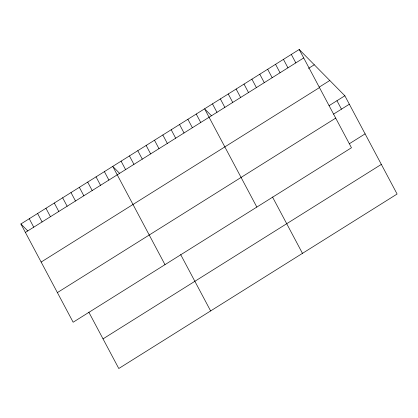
<?xml version="1.0" encoding="UTF-8"?>
<svg xmlns="http://www.w3.org/2000/svg" width="418" height="418" viewBox="0 0 418 418"><rect width="100%" height="100%" fill="white"/><g stroke="black" fill="none" stroke-linecap="round" stroke-linejoin="round"><path stroke-width="0.63" d="M299.215 49.491L351.465 147.753L73.145 322.226L20.9 223.97L299.215 49.491L344.855 95.774L397.1 194.03L118.785 368.509L88.815 312.152M25.393 232.413L303.708 57.94M308.494 68.39L314.279 64.764M319.279 87.09L329.797 80.502M41.152 262.055L319.467 87.576M329.081 105.66L344.855 95.774M333.574 114.104L349.344 104.218M57.386 292.59L335.706 118.111M349.333 143.745L365.107 133.859M103.027 338.873L381.341 164.394M211.477 115.796L204.59 108.816L256.835 207.072M119.632 173.371L112.745 166.39L164.99 264.651M20.9 223.97L27.787 230.95M336.971 100.717L341.459 109.161M291.33 54.434L295.824 62.883M283.446 59.377L287.939 67.826M275.561 64.32L280.05 72.769M267.677 69.268L272.165 77.711M259.787 74.211L264.28 82.654M251.902 79.154L256.396 87.602M244.018 84.096L248.511 92.545M236.133 89.039L240.622 97.488M228.249 93.982L232.737 102.431M220.359 98.925L224.853 107.374M272.505 196.998L302.47 253.355M212.475 103.868L216.968 112.317M196.241 114.046L200.729 122.495M187.891 119.282L192.379 127.73M179.541 124.517L184.03 132.966M171.192 129.752L175.68 138.196M162.842 134.988L167.331 143.431M154.493 140.218L158.981 148.667M146.143 145.454L150.632 153.902M137.794 150.689L142.287 159.138M129.444 155.924L133.938 164.368M180.66 254.572L210.625 310.929M121.095 161.155L125.588 169.603M104.395 171.626L108.889 180.074M96.046 176.861L100.539 185.305M87.696 182.096L92.19 190.54M79.347 187.327L83.84 195.776M70.997 192.562L75.491 201.011M62.648 197.798L67.141 206.246M54.298 203.033L58.792 211.477M45.949 208.263L50.442 216.712M37.599 213.499L42.093 221.948M29.25 218.734L33.743 227.183"/></g></svg>
